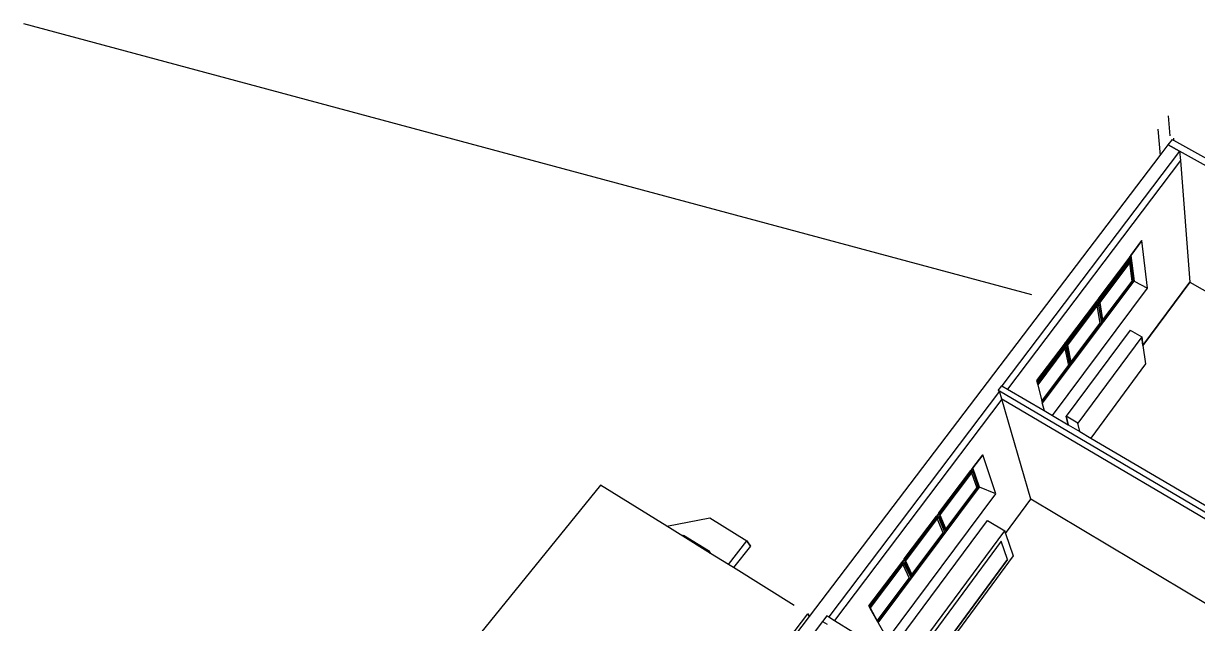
# Model space of a CAD drawing. Header units: metres. Extents: x -13.8 to 28.2, y -1.5 to 21.8.
# Drawn here: x -11.61 to 6.82, y 12.4 to 21.82 of the extents above; entities that cross this region are included whole.
import ezdxf

# ---------------------------------------------------------------- set-up
doc = ezdxf.new("R2010")
doc.units = ezdxf.units.M
for name, color, linetype in [('02_MURS_MAISON-F', 7, 'CONTINUOUS'), ('04_MENUISERIE-F', 7, 'CONTINUOUS'), ('06_CLOISON-F', 7, 'CONTINUOUS'), ('07_DOUBLAGE-F', 7, 'CONTINUOUS'), ('08_MEUBLES___SANITAIRE-F', 7, 'CONTINUOUS'), ('23_TN-F', 7, 'CONTINUOUS'), ('LAYER0-F', 7, 'CONTINUOUS'), ('Z_04_EXT_-F', 7, 'CONTINUOUS')]:
    doc.layers.add(name, color=color, linetype=linetype)

msp = doc.modelspace()

# ---------------------------------------------------------------- linework, layer by layer
at = {"layer": '02_MURS_MAISON-F', "color": 7}
for points in [[(6.359, 20.372), (6.386, 20.055)], [(6.196, 20.16), (6.235, 19.751)]]:
    msp.add_lwpolyline(points, dxfattribs=at)
at = {"layer": '04_MENUISERIE-F', "color": 7}
for points in [[(4.383, 15.853), (5.824, 17.778), (5.772, 18.179)], [(5.276, 17.448), (5.767, 18.101), (5.759, 18.162)], [(5.739, 18.136), (5.743, 18.104), (5.277, 17.483)], [(5.277, 17.483), (5.743, 18.104)], [(5.769, 18.088), (5.749, 18.061), (5.284, 17.442), (5.278, 17.435)], [(5.749, 18.061), (5.787, 17.777), (5.33, 17.167)], [(5.743, 18.104), (5.767, 18.101)], [(5.81, 17.775), (5.769, 18.088)], [(5.769, 18.088), (5.81, 17.775)], [(5.772, 18.179), (5.824, 17.778)], [(5.329, 17.132), (5.81, 17.775)], [(5.787, 17.777), (5.81, 17.775)], [(5.787, 17.777), (5.81, 17.775)], [(5.266, 17.507), (5.276, 17.448)], [(5.276, 17.448), (5.277, 17.483), (5.272, 17.514)], [(5.272, 17.514), (5.277, 17.483)], [(4.768, 16.772), (4.769, 16.808), (5.238, 17.433)], [(4.768, 16.772), (5.263, 17.431)], [(5.263, 17.431), (4.768, 16.772)], [(5.238, 17.433), (4.769, 16.808)], [(5.265, 17.418), (5.246, 17.392), (4.777, 16.768), (4.771, 16.76)], [(5.238, 17.433), (5.233, 17.463)], [(5.263, 17.431), (5.238, 17.433)], [(5.246, 17.392), (5.265, 17.418)], [(5.293, 17.117), (5.246, 17.392)], [(5.263, 17.431), (5.253, 17.49)], [(5.316, 17.115), (5.265, 17.418)], [(5.278, 17.435), (5.329, 17.132)], [(5.284, 17.442), (5.33, 17.167), (5.329, 17.132)], [(4.832, 16.468), (4.833, 16.502), (5.293, 17.117)], [(4.832, 16.468), (5.316, 17.115)], [(5.293, 17.117), (5.316, 17.115)], [(4.724, 16.786), (4.73, 16.756)], [(4.755, 16.755), (4.743, 16.812)], [(4.756, 16.829), (4.768, 16.772)], [(4.73, 16.756), (4.301, 16.185)], [(4.301, 16.185), (4.73, 16.756)], [(4.307, 16.159), (4.755, 16.755)], [(4.758, 16.742), (4.738, 16.717), (4.31, 16.147)], [(4.73, 16.756), (4.755, 16.755)], [(4.738, 16.717), (4.794, 16.451)], [(4.819, 16.451), (4.758, 16.742)], [(4.758, 16.742), (4.819, 16.451)], [(4.771, 16.76), (4.832, 16.468)], [(4.794, 16.451), (4.374, 15.89)], [(4.374, 15.89), (4.794, 16.451)], [(4.38, 15.865), (4.819, 16.451)], [(4.794, 16.451), (4.819, 16.451)], [(2.761, 14.138), (3.261, 14.802)], [(2.762, 14.103), (3.288, 14.803)], [(3.292, 14.792), (3.273, 14.767), (2.775, 14.104), (2.766, 14.092)], [(3.261, 14.802), (3.288, 14.803)], [(3.261, 14.803), (3.261, 14.802)], [(3.273, 14.767), (3.356, 14.531)], [(3.288, 14.803), (3.279, 14.828)], [(3.383, 14.532), (3.292, 14.792)], [(3.292, 14.792), (3.383, 14.532)], [(2.868, 13.845), (3.383, 14.532)], [(2.868, 13.879), (3.356, 14.531)], [(3.356, 14.531), (3.383, 14.532)], [(3.356, 14.531), (3.383, 14.532)], [(2.218, 13.38), (2.217, 13.414), (2.721, 14.084)], [(2.721, 14.084), (2.217, 13.414)], [(2.218, 13.38), (2.748, 14.085)], [(2.748, 14.085), (2.218, 13.38)], [(2.753, 14.074), (2.734, 14.05), (2.233, 13.382), (2.223, 13.37)], [(2.72, 14.084), (2.721, 14.084)], [(2.721, 14.084), (2.748, 14.085)], [(2.734, 14.05), (2.753, 14.074)], [(2.827, 13.825), (2.734, 14.05)], [(2.748, 14.085), (2.739, 14.109)], [(2.752, 14.127), (2.762, 14.103)], [(2.855, 13.827), (2.753, 14.074)], [(2.762, 14.103), (2.761, 14.138), (2.761, 14.139)], [(2.761, 14.139), (2.761, 14.138)], [(2.766, 14.092), (2.868, 13.845)], [(2.775, 14.104), (2.868, 13.879), (2.868, 13.845)], [(2.336, 13.134), (2.335, 13.168), (2.827, 13.825)], [(2.336, 13.134), (2.855, 13.827)], [(2.827, 13.825), (2.855, 13.827)], [(1.662, 12.675), (2.176, 13.359)], [(1.672, 12.653), (2.204, 13.361)], [(2.209, 13.351), (2.191, 13.327), (1.679, 12.645), (1.677, 12.643)], [(2.175, 13.36), (2.176, 13.359)], [(2.176, 13.359), (2.204, 13.361)], [(2.191, 13.327), (2.295, 13.113)], [(2.204, 13.361), (2.193, 13.384)], [(2.207, 13.402), (2.218, 13.38)], [(2.323, 13.116), (2.209, 13.351)], [(2.209, 13.351), (2.323, 13.116)], [(2.223, 13.37), (2.336, 13.134)], [(1.792, 12.442), (2.295, 13.113)], [(1.802, 12.421), (2.323, 13.116)], [(2.295, 13.113), (2.323, 13.116)], [(1.661, 12.676), (1.662, 12.675), (1.662, 12.671)], [(1.679, 12.645), (1.792, 12.442), (1.792, 12.438)]]:
    msp.add_lwpolyline(points, dxfattribs=at)
at = {"layer": '06_CLOISON-F', "color": 7}
for points in [[(3.692, 16.058), (3.748, 16.133)], [(8.201, 13.404), (8.169, 13.422), (3.712, 16.047)], [(3.748, 16.133), (3.837, 16.081), (4.411, 15.743), (4.542, 15.665), (4.789, 15.52), (4.971, 15.413), (5.144, 15.312), (8.255, 13.482)], [(8.118, 13.349), (3.747, 15.925)], [(1, 12.523), (0.932, 12.433)], [(1.03, 12.504), (1.121, 12.448), (2.271, 11.734), (5.579, 9.682)]]:
    msp.add_lwpolyline(points, dxfattribs=at)
at = {"layer": '07_DOUBLAGE-F', "color": 7}
for points in [[(-9.339, -0.745), (-9.24, -0.615), (-9.109, -0.442), (-2.022, 8.884), (0.731, 12.508), (6.235, 19.751), (6.36, 19.916), (6.426, 20.002)], [(10.943, 17.366), (6.538, 19.817), (6.36, 19.916)], [(6.36, 19.916), (6.538, 19.817)], [(6.426, 20.002), (6.444, 19.991), (12.768, 16.477)], [(6.538, 19.817), (3.748, 16.133)], [(6.55, 19.67), (3.837, 16.081)], [(5.947, 18.412), (5.772, 18.179), (5.772, 18.179), (5.759, 18.162), (5.739, 18.136), (5.272, 17.514), (5.266, 17.507), (5.253, 17.49), (5.233, 17.463), (4.762, 16.838), (4.756, 16.829), (4.743, 16.812), (4.724, 16.786), (4.294, 16.214)], [(4.542, 15.665), (6.035, 17.668), (5.947, 18.412)], [(5.772, 18.179), (5.947, 18.412)], [(5.824, 17.778), (6.035, 17.668)], [(6.699, 17.761), (9.941, 15.919)], [(3.712, 16.047), (1.03, 12.504)], [(3.692, 16.058), (3.712, 16.047)], [(4.294, 16.214), (4.301, 16.185), (4.307, 16.159), (4.31, 16.147), (4.374, 15.89), (4.38, 15.865), (4.383, 15.853), (4.411, 15.743)], [(3.747, 15.925), (1.121, 12.448)], [(3.447, 15.051), (3.293, 14.846), (3.279, 14.828), (3.261, 14.803), (2.761, 14.139), (2.752, 14.127), (2.739, 14.109), (2.72, 14.084), (2.217, 13.415), (2.207, 13.402), (2.193, 13.384), (2.175, 13.36), (1.661, 12.676), (1.66, 12.674)], [(3.293, 14.846), (3.447, 15.051)], [(3.652, 14.434), (3.447, 15.051)], [(3.399, 14.539), (3.293, 14.846)], [(1.807, 12.411), (3.399, 14.539)], [(1.952, 12.153), (3.652, 14.434)], [(3.652, 14.434), (3.399, 14.539)], [(1.66, 12.674), (1.662, 12.671), (1.672, 12.653), (1.677, 12.643), (1.792, 12.438), (1.802, 12.421), (1.807, 12.411), (1.952, 12.153)], [(0.932, 12.433), (1.004, 12.388)], [(1.03, 12.504), (1, 12.523)], [(1, 12.523), (1.03, 12.504)]]:
    msp.add_lwpolyline(points, dxfattribs=at)
at = {"layer": '08_MEUBLES___SANITAIRE-F', "color": 7}
for points in [[(5.763, 17.007), (5.945, 16.902)], [(5.945, 16.902), (4.942, 15.547)], [(5.945, 16.902), (5.963, 16.765), (6.001, 16.475)], [(5.963, 16.765), (5.945, 16.902)], [(4.942, 15.547), (4.759, 15.655)], [(4.971, 15.413), (4.942, 15.547)], [(3.524, 14.017), (3.793, 13.855), (3.807, 13.813), (3.925, 13.462)], [(2.408, 11.982), (3.793, 13.855)], [(3.807, 13.813), (3.793, 13.855)], [(3.739, 13.692), (2.532, 12.059)], [(3.838, 13.405), (3.739, 13.692)], [(2.661, 11.806), (3.838, 13.405)], [(3.838, 13.405), (2.661, 11.806)]]:
    msp.add_lwpolyline(points, dxfattribs=at)
at = {"layer": '23_TN-F', "color": 7}
msp.add_lwpolyline([(-11.608, 21.822), (4.215, 17.566)], dxfattribs=at)
at = {"layer": 'LAYER0-F', "color": 7}
for points in [[(6.442, 20.023), (6.444, 19.991)], [(6.538, 19.817), (6.55, 19.67), (6.699, 17.761), (5.963, 16.765)], [(5.772, 18.179), (5.824, 17.778)], [(5.824, 17.778), (5.824, 17.778)], [(5.963, 16.765), (6.699, 17.761)], [(5.763, 17.007), (4.759, 15.655)], [(4.762, 16.838), (4.769, 16.808)], [(4.777, 16.768), (4.833, 16.502)], [(6.001, 16.475), (5.144, 15.312)], [(7.427, 12.428), (4.205, 14.352), (3.747, 15.925), (3.712, 16.047)], [(4.759, 15.655), (4.789, 15.52)], [(4.789, 15.52), (4.759, 15.655)], [(3.807, 13.813), (4.205, 14.352)], [(2.136, 12.151), (3.524, 14.017)], [(3.925, 13.462), (2.587, 11.642)], [(2.217, 13.415), (2.217, 13.414)], [(2.233, 13.382), (2.335, 13.168)], [(0.932, 12.433), (-1.787, 8.843)]]:
    msp.add_lwpolyline(points, dxfattribs=at)
at = {"layer": 'Z_04_EXT_-F', "color": 7}
for points in [[(-2.553, 14.574), (-5.376, 11.085)], [(0.488, 12.685), (-0.465, 13.277), (-0.543, 13.326), (-0.825, 13.501), (-0.869, 13.528), (-1.262, 13.772), (-1.509, 13.926), (-2.553, 14.574)], [(-1.509, 13.926), (-0.837, 14.058), (-0.254, 13.698), (-0.2, 13.617)], [(-1.262, 13.772), (-1.249, 13.788)], [(-1.249, 13.788), (-0.857, 13.545), (-0.825, 13.501)], [(-0.543, 13.326), (-0.254, 13.698)], [(-0.2, 13.617), (-0.254, 13.698)], [(-0.869, 13.528), (-0.857, 13.545)], [(-0.825, 13.501), (-0.857, 13.545)], [(-0.2, 13.617), (-0.465, 13.277)], [(-2.062, 8.914), (0.704, 12.551)], [(0.704, 12.551), (0.731, 12.508)], [(0.731, 12.508), (0.704, 12.551)]]:
    msp.add_lwpolyline(points, dxfattribs=at)

doc.saveas('drawing.dxf')
